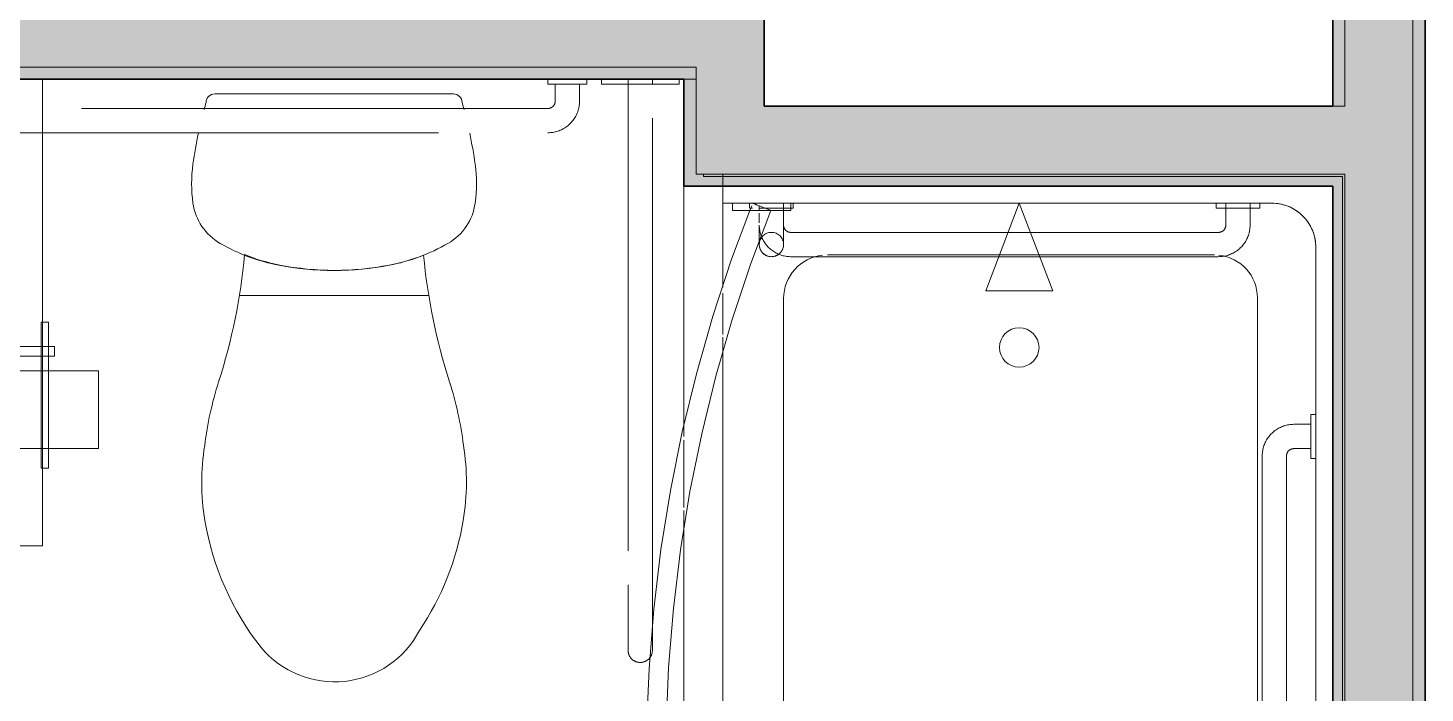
# Model space of a CAD drawing. Header units: inches. Extents: x 6 to 8416, y -388 to 6104.
# Drawn here: x 7465.8 to 7537.7, y 1127.9 to 1162.1 of the extents above; entities that cross this region are included whole.
import ezdxf

# ---------------------------------------------------------------- set-up
doc = ezdxf.new("R2010")
doc.units = ezdxf.units.IN
doc.header["$MEASUREMENT"] = 0
doc.linetypes.add('Dash 1_16_', pattern=[48, 24, -24])
doc.linetypes.add('Hidden 1_16_', pattern=[36, 24, -12])
for name, color, linetype, lineweight in [('A-GENM', 13, 'Continuous', 18), ('A-WALL', 113, 'Continuous', 25), ('A-WALL-PATT', 111, 'Continuous', 35), ('I-WALL', 2, 'Continuous', 25), ('P-SANR-FIXT', 6, 'Continuous', 18), ('Q-SPCQ', 91, 'Continuous', 18)]:
    doc.layers.add(name, color=color, linetype=linetype, lineweight=lineweight)

# ---------------------------------------------------------------- blocks, each defined once
blk = doc.blocks.new('GM BA Shower-Unit-Tub-Prefab-ICC ADA-AM - ICC Type B_ Option A Forward_ 60_W x 32_D-2224280-LEVEL 3 - PLAN Copy 1 Copy 1')
at = {"layer": 'A-GENM'}
blk.add_line((0, -32), (0.625, -32), dxfattribs=at)
blk = doc.blocks.new('PL BA Toilet-Unit-Two Piece-ICC ADA-AM - ICC Type B_ Side Approach_ Swing Up Bar-V922-LEVEL 3 - PLAN Copy 1 Copy 1')
at = {"layer": 'A-GENM', "linetype": 'Hidden 1_16_', "lineweight": 9}
for p, q in [((0, 46.672), (0, 23.078)), ((33, 24), (33, 0)), ((33, 24), (48, 24)), ((0, 23.078), (0, 22.178)), ((0, 22.036), (0, 18.566)), ((0, 18.375), (0, 17.776)), ((0, 17.776), (0, 5.5)), ((0, 5.5), (0, 0)), ((33, 0), (0, 0))]:
    blk.add_line(p, q, dxfattribs=at)
blk = doc.blocks.new('z Nested-Shower Surround-Tub-Prefab - Variable-V989-LEVEL 3 - PLAN Copy 1 Copy 1')
at = {"layer": 'A-GENM'}
for p, q in [((60, 0), (0, 0)), ((0, 0), (0, -32)), ((0, -0.625), (0, 0)), ((0, 0), (60, 0)), ((0, -32), (0, -0.625)), ((56.25, -1.5), (3.75, -1.5)), ((3.75, -1.5), (56.25, -1.5)), ((56.25, -1.5), (3.75, -1.5)), ((1.5, -3.75), (1.5, -5.058)), ((1.5, -29.25), (1.5, -3.75)), ((1.5, -3.75), (1.5, -5.058)), ((53.877, -4.5), (6.371, -4.5)), ((1.5, -5.942), (1.5, -29.058)), ((1.5, -5.942), (1.5, -29.058)), ((4.159, -15.729), (4.159, -6.712)), ((4.159, -17.771), (4.159, -15.729)), ((4.159, -26.623), (4.159, -17.771)), ((1.5, -30.75), (1.5, -29.25)), ((53.839, -28.873), (6.409, -28.873)), ((1.5, -30), (1.5, -30.75)), ((1.5, -30), (1.5, -30.75)), ((1.5, -30.75), (1.5, -32)), ((1.5, -32), (1.5, -30.75)), ((1.5, -30.75), (1.5, -32)), ((0, -32), (1.5, -32)), ((0.625, -32), (0.125, -32)), ((1.5, -32), (0.625, -32)), ((1.5, -32), (5.826, -32)), ((6.125, -32), (8.252, -32)), ((8.398, -32), (9.275, -32)), ((9.275, -32), (27.125, -32))]:
    blk.add_line(p, q, dxfattribs=at)
at = {"layer": 'A-GENM', "lineweight": 9}
for p, q in [((60, 0), (0, 0)), ((0, 0), (0, -33)), ((0, -0.625), (0, 0)), ((0, 0), (60, 0)), ((0, -32), (0, -0.625)), ((0.125, -33), (0.125, -0.125)), ((0.125, -0.125), (59.875, -0.125)), ((0.125, -0.313), (0.125, -0.625)), ((0.125, -0.625), (0.125, -32)), ((59.687, -0.125), (0.313, -0.125)), ((0, -33), (0, -32)), ((0.125, -32), (0.125, -33)), ((0, -33), (0.125, -33)), ((0.125, -33), (0, -33))]:
    blk.add_line(p, q, dxfattribs=at)
at = {"layer": 'A-GENM'}
blk.add_circle((8.92, -16.75), 1.016, dxfattribs=at)
for centre, radius, start, end in [((3.75, -3.75), 2.25, 90, 180), ((3.75, -3.75), 2.25, 114.97132, 155.02868), ((3.75, -3.75), 2.25, 114.97132, 155.02868), ((3.75, -3.75), 2.25, 110.02868, 114.97132), ((3.75, -3.75), 2.25, 110.02868, 114.97132), ((3.75, -3.75), 2.25, 90, 110.02868), ((3.75, -3.75), 2.25, 90, 110.02868), ((3.75, -3.75), 2.25, 155.02868, 159.97132), ((3.75, -3.75), 2.25, 155.02868, 159.97132), ((3.75, -3.75), 2.25, 159.97132, 180), ((3.75, -3.75), 2.25, 159.97132, 180), ((6.371, -6.712), 2.212, 90, 173.90233), ((6.409, -26.623), 2.25, 186.2418, 270)]:
    blk.add_arc(centre, radius, start, end, dxfattribs=at)
blk = doc.blocks.new('z Nested-Shower Grab Bars - Variable-V727-LEVEL 3 - PLAN Copy 1 Copy 1')
at = {"layer": 'A-GENM', "linetype": 'Dash 1_16_', "lineweight": 9}
for p, q in [((10.875, 0), (10.875, -0.25)), ((13.125, 0), (10.875, 0)), ((13.125, 0), (10.875, 0)), ((10.875, 0), (10.875, -0.25)), ((13.125, 0), (10.875, 0)), ((13.125, 0), (10.875, 0)), ((10.875, -0.25), (11.687, -0.25)), ((10.875, -0.25), (11.687, -0.25)), ((10.875, -0.25), (11.687, -0.25)), ((10.875, -0.25), (13.125, -0.25)), ((11.375, -0.25), (11.375, -1.125)), ((11.688, -0.25), (11.375, -0.25)), ((11.688, -0.25), (11.375, -0.25)), ((11.375, -0.25), (11.375, -1.125)), ((12.625, -0.25), (11.375, -0.25)), ((11.688, -0.25), (11.375, -0.25)), ((12.313, -0.25), (11.688, -0.25)), ((11.838, -0.25), (11.688, -0.25)), ((12.313, -0.25), (11.688, -0.25)), ((12, -0.25), (11.838, -0.25)), ((12.162, -0.25), (12, -0.25)), ((12.313, -0.25), (12.162, -0.25)), ((12.313, -0.25), (13.125, -0.25)), ((12.313, -0.25), (13.125, -0.25)), ((12.625, -0.25), (12.313, -0.25)), ((12.625, -0.25), (12.313, -0.25)), ((12.313, -0.25), (13.125, -0.25)), ((12.625, -0.25), (12.313, -0.25)), ((12.625, -1.125), (12.625, -0.25)), ((12.625, -1.125), (12.625, -0.25)), ((13.125, -0.25), (13.125, 0)), ((13.125, -0.25), (13.125, 0)), ((35, -1.5), (13, -1.5)), ((35, -1.5), (13, -1.5)), ((13, -2.75), (35, -2.75)), ((13, -2.75), (35, -2.75)), ((0.25, -2.875), (0, -2.875)), ((0, -2.875), (0, -5.125)), ((0, -2.875), (0, -3.438)), ((1.125, -3.375), (0, -3.375)), ((0, -3.375), (0, -4.625)), ((0, -3.375), (0, -3.558)), ((0, -3.558), (0, -3.688)), ((0.25, -3.438), (0.25, -2.875)), ((0.25, -5.125), (0.25, -2.875)), ((0, -3.688), (0, -3.838)), ((0, -3.838), (0, -4)), ((0, -4), (0, -4.162)), ((0, -4.162), (0, -4.313)), ((0, -4.313), (0, -4.442)), ((0, -4.442), (0, -4.625)), ((0, -4.563), (0, -5.125)), ((0, -4.625), (1.125, -4.625)), ((0.25, -5.125), (0.25, -4.563)), ((1.5, -5), (1.5, -14.674)), ((2.75, -14.194), (2.75, -5)), ((0, -5.125), (0.25, -5.125)), ((2.75, -16.306), (2.75, -14.194)), ((1.5, -14.674), (1.5, -15.826)), ((1.5, -15.826), (1.5, -27)), ((2.75, -27), (2.75, -16.306)), ((0.25, -26.875), (0, -26.875)), ((0, -26.875), (0, -27.709)), ((0, -26.875), (0, -27.438)), ((0.25, -26.875), (0, -26.875)), ((0, -26.875), (0, -27.709)), ((0, -26.875), (0, -27.709)), ((0.25, -27.438), (0.25, -26.875)), ((0.25, -27.687), (0.25, -26.875)), ((0.25, -27.687), (0.25, -26.875)), ((0.25, -27.709), (0.25, -26.875)), ((1.125, -27.375), (0, -27.375)), ((0, -27.375), (0, -27.558)), ((0, -27.375), (0, -27.688)), ((0, -27.558), (0, -27.688)), ((0, -27.688), (0, -27.838)), ((0, -27.688), (0, -27.838)), ((0, -27.749), (0, -28)), ((0, -27.749), (0, -28)), ((0, -27.749), (0, -28)), ((0, -27.838), (0, -28)), ((0, -27.838), (0, -28)), ((0, -28), (0, -28.162)), ((0, -28), (0, -28.162)), ((1.125, -27.375), (0.25, -27.375)), ((0.25, -27.375), (0.25, -27.688)), ((0.25, -27.375), (0.25, -27.688)), ((0.25, -27.688), (0.25, -27.838)), ((0.25, -27.688), (0.25, -27.838)), ((0.25, -27.991), (0.25, -27.749)), ((0.25, -27.838), (0.25, -28)), ((0.25, -27.838), (0.25, -28)), ((0.25, -28), (0.25, -28.313)), ((0.25, -28), (0.25, -28.162)), ((2.071, -27.375), (2.083, -27.375)), ((2.083, -27.375), (2.094, -27.375)), ((2.094, -27.375), (2.103, -27.375)), ((2.103, -27.375), (2.11, -27.375)), ((2.11, -27.375), (2.116, -27.375)), ((2.116, -27.375), (2.121, -27.375)), ((2.121, -27.375), (2.124, -27.375)), ((2.124, -27.375), (2.125, -27.375)), ((2.125, -27.375), (2.15, -27.375)), ((2.15, -27.375), (2.175, -27.377)), ((2.526, -27.823), (2.558, -27.766)), ((2.747, -27.943), (2.749, -27.968)), ((2.749, -27.968), (2.75, -27.993)), ((2.75, -28.018), (2.749, -28.043)), ((2.75, -27.993), (2.75, -28.018)), ((0, -28.113), (0, -28.291)), ((0, -28.113), (0, -28.291)), ((0, -28.113), (0, -28.291)), ((0, -28.162), (0, -28.313)), ((0, -28.162), (0, -28.313)), ((0, -28.291), (0, -28.503)), ((0, -28.291), (0, -28.503)), ((0, -28.291), (0, -28.503)), ((0, -28.313), (0, -28.442)), ((0, -28.313), (0, -28.442)), ((0, -28.442), (0, -28.541)), ((0, -28.442), (0, -28.541)), ((0, -28.541), (0, -28.604)), ((0, -28.541), (0, -28.604)), ((0, -28.563), (0, -28.795)), ((0, -28.563), (0, -28.795)), ((0, -28.563), (0, -28.795)), ((0, -28.563), (0, -28.795)), ((0, -28.604), (0, -28.625)), ((0, -28.604), (0, -28.625)), ((0.154, -28.625), (0.375, -28.625)), ((0.25, -28.291), (0.25, -28.113)), ((0.25, -28.162), (0.25, -28.313)), ((0.25, -28.313), (0.25, -28.442)), ((0.25, -28.313), (0.25, -28.442)), ((0.25, -28.442), (0.25, -28.541)), ((0.25, -28.442), (0.25, -28.541)), ((0.25, -28.541), (0.25, -28.604)), ((0.25, -28.541), (0.25, -28.604)), ((0.25, -28.604), (0.25, -28.625)), ((0.25, -28.604), (0.25, -28.625)), ((0.515, -28.625), (1.004, -28.625)), ((0.515, -28.625), (1.004, -28.625)), ((1.295, -28.625), (1.255, -28.625)), ((1.384, -28.604), (1.448, -28.593)), ((1.448, -28.593), (1.511, -28.578)), ((1.487, -28.625), (1.45, -28.625)), ((1.596, -28.625), (1.561, -28.625)), ((1.631, -28.625), (1.596, -28.625)), ((1.875, -28.441), (1.932, -28.41)), ((1.972, -28.625), (1.95, -28.625)), ((1.993, -28.625), (1.972, -28.625)), ((2.012, -28.625), (1.993, -28.625)), ((2.03, -28.625), (2.012, -28.625)), ((2.046, -28.625), (2.03, -28.625)), ((2.061, -28.625), (2.046, -28.625)), ((2.074, -28.625), (2.061, -28.625)), ((2.086, -28.625), (2.074, -28.625)), ((2.096, -28.625), (2.086, -28.625)), ((2.105, -28.625), (2.096, -28.625)), ((2.112, -28.625), (2.105, -28.625)), ((2.118, -28.625), (2.112, -28.625)), ((2.122, -28.625), (2.118, -28.625)), ((2.124, -28.625), (2.122, -28.625)), ((2.125, -28.625), (2.124, -28.625)), ((2.138, -28.625), (2.125, -28.625)), ((2.163, -28.624), (2.138, -28.625)), ((2.188, -28.622), (2.163, -28.624)), ((0, -28.974), (0, -29.087)), ((0, -28.974), (0, -29.087)), ((0, -28.974), (0, -29.087)), ((0, -28.974), (0, -29.087)), ((0, -29.087), (0, -29.125)), ((0, -29.087), (0, -29.125)), ((0, -29.087), (0, -29.125)), ((0, -29.087), (0, -29.125)), ((0, -29.125), (0.245, -29.125)), ((0, -29.125), (0.245, -29.125)), ((0.25, -29.087), (0.25, -28.974)), ((0.25, -29.087), (0.25, -28.974)), ((0.25, -29.087), (0.25, -28.974)), ((0.25, -29.087), (0.25, -28.974)), ((0.25, -29.125), (0.25, -29.087)), ((0.25, -29.125), (0.25, -29.087)), ((0.25, -29.125), (0.25, -29.087)), ((0.25, -29.125), (0.25, -29.087))]:
    blk.add_line(p, q, dxfattribs=at)
at = {"layer": 'A-GENM', "linetype": 'Dash 1_16_', "lineweight": 9, "flags": 128}
for points in [[(11.375, -1.125), (11.376, -1.19), (11.38, -1.255), (11.387, -1.32), (11.396, -1.384), (11.407, -1.448), (11.422, -1.511), (11.438, -1.574), (11.457, -1.636), (11.479, -1.697), (11.503, -1.758), (11.53, -1.817), (11.559, -1.875), (11.59, -1.932), (11.623, -1.988), (11.659, -2.043), (11.697, -2.095), (11.736, -2.147), (11.778, -2.197), (11.822, -2.244), (11.868, -2.291), (11.915, -2.335), (11.965, -2.377), (12.016, -2.418), (12.068, -2.456), (12.122, -2.492), (12.177, -2.526), (12.234, -2.558), (12.292, -2.588), (12.351, -2.615), (12.411, -2.64), (12.472, -2.662), (12.534, -2.682), (12.597, -2.699), (12.66, -2.714), (12.724, -2.726), (12.788, -2.736), (12.853, -2.743), (12.917, -2.748), (12.982, -2.75), (13, -2.75)], [(11.375, -1.125), (11.376, -1.19), (11.38, -1.255), (11.387, -1.32), (11.396, -1.384), (11.407, -1.448), (11.422, -1.511), (11.438, -1.574), (11.457, -1.636), (11.479, -1.697), (11.503, -1.758), (11.53, -1.817), (11.559, -1.875), (11.59, -1.932), (11.623, -1.988), (11.659, -2.043), (11.697, -2.095), (11.736, -2.147), (11.778, -2.197), (11.822, -2.244), (11.868, -2.291), (11.915, -2.335), (11.965, -2.377), (12.016, -2.418), (12.068, -2.456), (12.122, -2.492), (12.177, -2.526), (12.234, -2.558), (12.292, -2.588), (12.351, -2.615), (12.411, -2.64), (12.472, -2.662), (12.534, -2.682), (12.597, -2.699), (12.66, -2.714), (12.724, -2.726), (12.788, -2.736), (12.853, -2.743), (12.917, -2.748), (12.982, -2.75), (13, -2.75)], [(13, -1.5), (12.985, -1.5), (12.97, -1.499), (12.955, -1.497), (12.94, -1.495), (12.925, -1.493), (12.911, -1.489), (12.896, -1.485), (12.882, -1.481), (12.868, -1.476), (12.854, -1.47), (12.84, -1.464), (12.827, -1.458), (12.814, -1.45), (12.801, -1.443), (12.788, -1.435), (12.776, -1.426), (12.764, -1.417), (12.753, -1.407), (12.742, -1.397), (12.731, -1.386), (12.721, -1.375), (12.711, -1.364), (12.702, -1.352), (12.693, -1.34), (12.684, -1.328), (12.677, -1.315), (12.669, -1.302), (12.662, -1.288), (12.656, -1.275), (12.65, -1.261), (12.645, -1.247), (12.641, -1.233), (12.637, -1.218), (12.633, -1.203), (12.63, -1.189), (12.628, -1.174), (12.627, -1.159), (12.625, -1.144), (12.625, -1.129), (12.625, -1.125)], [(13, -1.5), (12.985, -1.5), (12.97, -1.499), (12.955, -1.497), (12.94, -1.495), (12.925, -1.493), (12.911, -1.489), (12.896, -1.485), (12.882, -1.481), (12.868, -1.476), (12.854, -1.47), (12.84, -1.464), (12.827, -1.458), (12.814, -1.45), (12.801, -1.443), (12.788, -1.435), (12.776, -1.426), (12.764, -1.417), (12.753, -1.407), (12.742, -1.397), (12.731, -1.386), (12.721, -1.375), (12.711, -1.364), (12.702, -1.352), (12.693, -1.34), (12.684, -1.328), (12.677, -1.315), (12.669, -1.302), (12.662, -1.288), (12.656, -1.275), (12.65, -1.261), (12.645, -1.247), (12.641, -1.233), (12.637, -1.218), (12.633, -1.203), (12.63, -1.189), (12.628, -1.174), (12.627, -1.159), (12.625, -1.144), (12.625, -1.129), (12.625, -1.125)], [(2.75, -5), (2.749, -4.935), (2.745, -4.87), (2.738, -4.805), (2.729, -4.741), (2.718, -4.677), (2.703, -4.614), (2.687, -4.551), (2.668, -4.489), (2.646, -4.428), (2.622, -4.367), (2.595, -4.308), (2.566, -4.25), (2.535, -4.193), (2.502, -4.137), (2.466, -4.082), (2.428, -4.03), (2.389, -3.978), (2.347, -3.928), (2.303, -3.881), (2.257, -3.834), (2.21, -3.79), (2.16, -3.748), (2.109, -3.707), (2.057, -3.669), (2.003, -3.633), (1.948, -3.599), (1.891, -3.567), (1.833, -3.537), (1.774, -3.51), (1.714, -3.485), (1.653, -3.463), (1.591, -3.443), (1.528, -3.426), (1.465, -3.411), (1.401, -3.399), (1.337, -3.389), (1.272, -3.382), (1.208, -3.377), (1.143, -3.375), (1.125, -3.375)], [(1.125, -4.625), (1.14, -4.625), (1.155, -4.626), (1.17, -4.628), (1.185, -4.63), (1.2, -4.632), (1.214, -4.636), (1.229, -4.64), (1.243, -4.644), (1.257, -4.649), (1.271, -4.655), (1.285, -4.661), (1.298, -4.667), (1.311, -4.675), (1.324, -4.682), (1.337, -4.69), (1.349, -4.699), (1.361, -4.708), (1.372, -4.718), (1.383, -4.728), (1.394, -4.739), (1.404, -4.75), (1.414, -4.761), (1.423, -4.773), (1.432, -4.785), (1.441, -4.797), (1.448, -4.81), (1.456, -4.823), (1.463, -4.837), (1.469, -4.85), (1.475, -4.864), (1.48, -4.878), (1.484, -4.892), (1.488, -4.907), (1.492, -4.922), (1.495, -4.936), (1.497, -4.951), (1.498, -4.966), (1.5, -4.981), (1.5, -4.996), (1.5, -5)], [(1.5, -27), (1.5, -27.015), (1.499, -27.03), (1.497, -27.045), (1.495, -27.06), (1.493, -27.075), (1.489, -27.089), (1.485, -27.104), (1.481, -27.118), (1.476, -27.132), (1.47, -27.146), (1.464, -27.16), (1.458, -27.173), (1.45, -27.186), (1.443, -27.199), (1.435, -27.212), (1.426, -27.224), (1.417, -27.236), (1.407, -27.247), (1.397, -27.258), (1.386, -27.269), (1.375, -27.279), (1.364, -27.289), (1.352, -27.298), (1.34, -27.307), (1.328, -27.316), (1.315, -27.323), (1.302, -27.331), (1.288, -27.338), (1.275, -27.344), (1.261, -27.35), (1.247, -27.355), (1.233, -27.359), (1.218, -27.363), (1.203, -27.367), (1.189, -27.37), (1.174, -27.372), (1.159, -27.373), (1.144, -27.375), (1.129, -27.375), (1.125, -27.375)], [(2.64, -27.589), (2.662, -27.528), (2.682, -27.466), (2.699, -27.403), (2.714, -27.34), (2.726, -27.276), (2.736, -27.212), (2.743, -27.147), (2.748, -27.083), (2.75, -27.018), (2.75, -27)], [(1.125, -27.375), (1.165, -27.375), (1.205, -27.375), (1.245, -27.375), (1.284, -27.375), (1.324, -27.375), (1.363, -27.375), (1.401, -27.375), (1.44, -27.375), (1.477, -27.375), (1.514, -27.375), (1.551, -27.375), (1.587, -27.375), (1.622, -27.375), (1.656, -27.375), (1.69, -27.375), (1.722, -27.375), (1.754, -27.375), (1.784, -27.375), (1.814, -27.375), (1.842, -27.375), (1.87, -27.375), (1.896, -27.375), (1.921, -27.375), (1.944, -27.375), (1.966, -27.375)], [(1.932, -28.41), (1.988, -28.377), (2.043, -28.341), (2.095, -28.303), (2.147, -28.264), (2.197, -28.222), (2.244, -28.178), (2.291, -28.132), (2.335, -28.085), (2.377, -28.035), (2.418, -27.984), (2.456, -27.932), (2.492, -27.878), (2.526, -27.823)], [(1.966, -27.375), (1.987, -27.375), (2.007, -27.375), (2.025, -27.375), (2.042, -27.375), (2.057, -27.375), (2.071, -27.375)], [(2.175, -27.377), (2.2, -27.379), (2.225, -27.383), (2.249, -27.387), (2.274, -27.393), (2.298, -27.399), (2.322, -27.407), (2.345, -27.415), (2.368, -27.424), (2.391, -27.435), (2.414, -27.446), (2.436, -27.458), (2.457, -27.47), (2.478, -27.484), (2.498, -27.499), (2.518, -27.514), (2.537, -27.53), (2.556, -27.547), (2.573, -27.565), (2.59, -27.583), (2.607, -27.602), (2.622, -27.621), (2.637, -27.642), (2.651, -27.662), (2.664, -27.684), (2.676, -27.705), (2.688, -27.728), (2.698, -27.75), (2.708, -27.774), (2.716, -27.797), (2.724, -27.821), (2.73, -27.845), (2.736, -27.869), (2.741, -27.894), (2.745, -27.918), (2.747, -27.943)], [(2.558, -27.766), (2.588, -27.708), (2.615, -27.649), (2.64, -27.589)], [(1.125, -28.625), (1.19, -28.624), (1.255, -28.62), (1.32, -28.613), (1.384, -28.604)], [(1.255, -28.625), (1.216, -28.625), (1.176, -28.625), (1.136, -28.625), (1.125, -28.625)], [(1.45, -28.625), (1.412, -28.625), (1.373, -28.625), (1.334, -28.625), (1.295, -28.625)], [(1.561, -28.625), (1.524, -28.625), (1.487, -28.625)], [(1.511, -28.578), (1.574, -28.562), (1.636, -28.543), (1.697, -28.521), (1.758, -28.497), (1.817, -28.47), (1.875, -28.441)], [(1.95, -28.625), (1.927, -28.625), (1.903, -28.625), (1.877, -28.625), (1.85, -28.625), (1.822, -28.625), (1.792, -28.625), (1.762, -28.625), (1.731, -28.625), (1.699, -28.625), (1.665, -28.625), (1.631, -28.625)], [(2.749, -28.043), (2.746, -28.068), (2.743, -28.093), (2.739, -28.118), (2.734, -28.142), (2.727, -28.166), (2.72, -28.19), (2.712, -28.214), (2.703, -28.237), (2.693, -28.26), (2.682, -28.283), (2.671, -28.305), (2.658, -28.326), (2.645, -28.347), (2.63, -28.368), (2.615, -28.388), (2.599, -28.407), (2.583, -28.426), (2.565, -28.444), (2.547, -28.461), (2.528, -28.477), (2.509, -28.493), (2.489, -28.508), (2.468, -28.522), (2.447, -28.536), (2.426, -28.548), (2.403, -28.56), (2.381, -28.57), (2.358, -28.58), (2.334, -28.589), (2.311, -28.597), (2.287, -28.604), (2.262, -28.61), (2.238, -28.615), (2.213, -28.619), (2.188, -28.622)]]:
    blk.add_lwpolyline(points, dxfattribs=at)
at = {"layer": 'A-GENM', "linetype": 'Dash 1_16_', "lineweight": 9}
for start, end in [(90, 270), (270, 90)]:
    blk.add_arc((2.125, -28), 0.625, start, end, dxfattribs=at)
blk = doc.blocks.new('z Nested-Shower Fixtures - Variable-2223649-LEVEL 3 - PLAN Copy 1 Copy 1')
at = {"layer": 'P-SANR-FIXT'}
for p, q in [((4.5, 1.727), (0, 0)), ((4.5, -1.727), (4.5, 1.727)), ((0, 0), (4.5, -1.727))]:
    blk.add_line(p, q, dxfattribs=at)
blk = doc.blocks.new('SE BA Shower Curtain Rod-AM - 1_ Dia__ 76_ AFF-V695-LEVEL 3 - PLAN Copy 1 Copy 1')
at = {"layer": 'Q-SPCQ'}
for p, q in [((0.375, 1.5), (0, 1.5)), ((0, 1.5), (0, -1.5)), ((0, 1.5), (0, 0.75)), ((0.375, 0.75), (0.375, 1.5)), ((0.375, -1.5), (0.375, 1.5)), ((0, 0.75), (0, -0.75)), ((0.375, 0.391), (0.375, 0.75)), ((0.235, 0.12), (0.14, -0.12)), ((0.235, 0.12), (0.187, 0)), ((0.28, 0.232), (0.235, 0.12)), ((0.28, 0.232), (0.235, 0.12)), ((0.348, 0.402), (0.28, 0.232)), ((0.318, 0.328), (0.28, 0.232)), ((0.348, 0.402), (0.318, 0.328)), ((0.366, 0.449), (0.348, 0.402)), ((0.366, 0.449), (0.348, 0.402)), ((0.373, 0.464), (0.366, 0.449)), ((0.373, 0.464), (0.366, 0.449)), ((0.009, -0.449), (0.002, -0.464)), ((0.009, -0.449), (0.002, -0.464)), ((0.027, -0.402), (0.009, -0.449)), ((0.027, -0.402), (0.009, -0.449)), ((0.095, -0.232), (0.027, -0.402)), ((0.057, -0.328), (0.027, -0.402)), ((0.095, -0.232), (0.057, -0.328)), ((0.14, -0.12), (0.095, -0.232)), ((0.14, -0.12), (0.095, -0.232)), ((0.128, -0.512), (0.375, -0.604)), ((0.187, 0), (0.14, -0.12)), ((0.375, -0.75), (0.375, -0.521)), ((0, -0.75), (0, -1.5)), ((0.375, -1.5), (0.375, -0.75)), ((0, -1.5), (0.375, -1.5))]:
    blk.add_line(p, q, dxfattribs=at)
at = {"layer": 'Q-SPCQ', "flags": 128}
for points in [[(56.625, 0.464), (53.782, -0.604), (50.896, -1.558), (47.974, -2.395), (45.022, -3.115), (42.042, -3.716), (39.041, -4.198), (36.024, -4.56), (32.994, -4.8), (29.957, -4.919), (26.917, -4.916), (23.881, -4.792), (20.851, -4.547), (17.834, -4.181), (14.834, -3.694), (11.856, -3.088), (8.904, -2.363), (5.984, -1.52), (3.099, -0.562), (0.375, 0.464)], [(0.375, -0.604), (2.885, -1.547), (5.809, -2.513), (8.769, -3.362), (11.761, -4.091), (14.779, -4.7), (17.82, -5.189), (20.877, -5.555), (23.947, -5.798), (27.024, -5.919), (30.103, -5.916), (33.18, -5.791), (36.25, -5.542), (39.306, -5.171), (42.346, -4.678), (45.364, -4.063), (48.354, -3.329), (51.313, -2.475), (54.235, -1.504), (56.625, -0.605)]]:
    blk.add_lwpolyline(points, dxfattribs=at)
blk = doc.blocks.new('z Nested-Toilet-2 Piece - z Nested-Toilet-2 Piece-2223281-LEVEL 3 - PLAN Copy 1 Copy 1')
at = {"layer": 'P-SANR-FIXT'}
for p, q in [((6.142, -0.75), (-6.142, -0.75)), ((-4.871, -11.127), (4.871, -11.127))]:
    blk.add_line(p, q, dxfattribs=at)
for centre, radius, start, end in [((15.604, -7.568), 23.085, 163.96347, 164.9127), ((-6.142, -1.191), 0.441, 90, 180), ((6.142, -1.191), 0.441, 360, 90), ((-15.604, -7.568), 23.085, 15.0873, 16.03653), ((15.604, -7.568), 23.085, 168, 172.03653), ((-15.604, -7.568), 23.085, 7.96347, 12), ((-0.11, -5.37), 7.218, 172.03653, 187.96347), ((0.11, -5.37), 7.218, 352.03653, 7.96347), ((-4.438, -5.975), 2.848, 187.96347, 240.03653), ((4.438, -5.975), 2.848, 299.96347, 352.03653), ((-1.009, -0.027), 9.713, 240.03653, 259.16223), ((1.009, -0.027), 9.713, 280.83777, 299.96347), ((-35.243, -6.16), 30.776, 342.20163, 354.66929), ((-0.935, -0.044), 9.694, 247.78695, 259.00274), ((1.014, -0.023), 9.709, 280.88948, 291.6938), ((35.243, -6.16), 30.776, 185.37772, 197.79837), ((0, 4.969), 14.81, 258.96223, 281.03777), ((0.023, 4.972), 14.801, 259.06665, 281.00376), ((10.95, -20.977), 17.735, 162.23796, 173.05026), ((-10.95, -20.977), 17.735, 6.94974, 17.76204), ((5.191, -20.738), 11.999, 170.85857, 189.41128), ((-5.191, -20.738), 11.999, 350.58872, 9.14143), ((7.716, -20.256), 14.569, 189.65703, 218.04413), ((-7.716, -20.256), 14.569, 326.24483, 350.34297), ((0.025, -26.068), 4.932, 219.93666, 332.42756)]:
    blk.add_arc(centre, radius, start, end, dxfattribs=at)
blk = doc.blocks.new('z Nested-Toilet Grab Bars - z Nested-Toilet Grab Bars-V990-LEVEL 3 - PLAN Copy 1 Copy 1')
at = {"layer": 'A-GENM', "linetype": 'Dash 1_16_', "lineweight": 9}
for p, q in [((-43, 0), (-43, -0.25)), ((-42.901, 0), (-43, 0)), ((-41.377, 0), (-43, 0)), ((-42.623, 0), (-42.901, 0)), ((-42.223, 0), (-42.623, 0)), ((-41.777, 0), (-42.223, 0)), ((-41.377, 0), (-41.777, 0)), ((-41.099, 0), (-41.377, 0)), ((-41, 0), (-41.377, 0)), ((-41, 0), (-41.099, 0)), ((-41, -0.25), (-41, 0)), ((-7, 0), (-7, -0.25)), ((-5, 0), (-7, 0)), ((-5, 0), (-7, 0)), ((-5, -0.25), (-5, 0)), ((-2.854, 0), (-4.25, 0)), ((-4.25, 0), (-0.25, 0)), ((-4.25, 0), (-4.25, -0.25)), ((-4.25, 0), (-4.25, -0.25)), ((-2.875, 0), (-2.875, -0.25)), ((-2.875, 0), (-2.875, -0.25)), ((-2.791, 0), (-2.875, 0)), ((-2.854, 0), (-2.875, 0)), ((-2.854, 0), (-2.875, 0)), ((-2.854, 0), (-2.875, 0)), ((-2.791, 0), (-2.854, 0)), ((-2.791, 0), (-2.854, 0)), ((-2.791, 0), (-2.854, 0)), ((-2.692, 0), (-2.791, 0)), ((-2.692, 0), (-2.791, 0)), ((-2.692, 0), (-2.791, 0)), ((-2.692, 0), (-2.791, 0)), ((-2.412, 0), (-2.692, 0)), ((-2.562, 0), (-2.692, 0)), ((-2.562, 0), (-2.692, 0)), ((-2.562, 0), (-2.692, 0)), ((-2.412, 0), (-2.562, 0)), ((-2.412, 0), (-2.562, 0)), ((-2.412, 0), (-2.562, 0)), ((-2.25, 0), (-2.412, 0)), ((-2.25, 0), (-2.412, 0)), ((-2.25, 0), (-2.412, 0)), ((-2.25, 0), (-2.412, 0)), ((-1.709, 0), (-2.25, 0)), ((-2.088, 0), (-2.25, 0)), ((-2.088, 0), (-2.25, 0)), ((-2.088, 0), (-2.25, 0)), ((-1.937, 0), (-2.088, 0)), ((-1.937, 0), (-2.088, 0)), ((-1.937, 0), (-2.088, 0)), ((-1.808, 0), (-1.937, 0)), ((-1.808, 0), (-1.937, 0)), ((-1.808, 0), (-1.937, 0)), ((-1.709, 0), (-1.808, 0)), ((-1.709, 0), (-1.808, 0)), ((-1.709, 0), (-1.808, 0)), ((-1.646, 0), (-1.709, 0)), ((-1.646, 0), (-1.709, 0)), ((-1.646, 0), (-1.709, 0)), ((-1.646, 0), (-1.709, 0)), ((-0.25, 0), (-1.646, 0)), ((-1.625, 0), (-1.646, 0)), ((-1.625, 0), (-1.646, 0)), ((-1.625, 0), (-1.646, 0)), ((-1.625, 0), (-1.646, 0)), ((-1.625, -0.25), (-1.625, 0)), ((-1.625, -0.25), (-1.625, 0)), ((-0.25, 0), (-0.25, -0.25)), ((-0.25, -0.25), (-0.25, 0)), ((-43, -0.25), (-42.901, -0.25)), ((-43, -0.25), (-42.901, -0.25)), ((-42.901, -0.25), (-42.623, -0.25)), ((-42.901, -0.25), (-42.623, -0.25)), ((-42.625, -0.25), (-42.625, -0.75)), ((-42.563, -0.25), (-42.625, -0.25)), ((-42.563, -0.25), (-42.625, -0.25)), ((-42.623, -0.25), (-42.223, -0.25)), ((-42.623, -0.25), (-42.223, -0.25)), ((-42.39, -0.25), (-42.563, -0.25)), ((-42.39, -0.25), (-42.563, -0.25)), ((-42.139, -0.25), (-42.39, -0.25)), ((-42.139, -0.25), (-42.39, -0.25)), ((-42.223, -0.25), (-41.777, -0.25)), ((-42.223, -0.25), (-41.777, -0.25)), ((-41.861, -0.25), (-42.139, -0.25)), ((-41.861, -0.25), (-42.139, -0.25)), ((-41.61, -0.25), (-41.861, -0.25)), ((-41.61, -0.25), (-41.861, -0.25)), ((-41.777, -0.25), (-41.377, -0.25)), ((-41.777, -0.25), (-41.377, -0.25)), ((-41.437, -0.25), (-41.61, -0.25)), ((-41.437, -0.25), (-41.61, -0.25)), ((-41.375, -0.25), (-41.437, -0.25)), ((-41.375, -0.25), (-41.437, -0.25)), ((-41.377, -0.25), (-41.099, -0.25)), ((-41.377, -0.25), (-41.099, -0.25)), ((-41.375, -0.75), (-41.375, -0.25)), ((-41.099, -0.25), (-41, -0.25)), ((-41.099, -0.25), (-41, -0.25)), ((-7, -0.25), (-5, -0.25)), ((-7, -0.25), (-5, -0.25)), ((-6.625, -0.25), (-6.625, -1.125)), ((-5.375, -0.25), (-6.625, -0.25)), ((-5.375, -0.25), (-6.625, -0.25)), ((-5.375, -1.125), (-5.375, -0.25)), ((-0.25, -0.25), (-4.25, -0.25)), ((-4.25, -0.25), (-2.854, -0.25)), ((-2.875, -0.25), (-2.875, -26)), ((-2.875, -0.25), (-2.875, -26)), ((-1.647, -0.25), (-0.25, -0.25)), ((-1.625, -26), (-1.625, -0.25)), ((-1.625, -26), (-1.625, -0.25)), ((-42.625, -0.75), (-42.625, -1.125)), ((-41.375, -1.125), (-41.375, -0.75)), ((-36.625, -1.5), (-41, -1.5)), ((-7, -1.5), (-36.625, -1.5)), ((-41, -2.75), (-36.625, -2.75)), ((-36.625, -2.75), (-7, -2.75)), ((-1.625, -28.513), (-1.625, -28.601)), ((-1.625, -28.624), (-1.625, -28.537)), ((-1.625, -28.601), (-1.625, -28.685)), ((-1.625, -28.707), (-1.625, -28.624)), ((-1.696, -29.664), (-1.708, -29.686)), ((-1.685, -29.641), (-1.696, -29.664))]:
    blk.add_line(p, q, dxfattribs=at)
at = {"layer": 'A-GENM', "linetype": 'Dash 1_16_', "lineweight": 9, "flags": 128}
for points in [[(-42.625, -1.125), (-42.624, -1.19), (-42.62, -1.255), (-42.613, -1.32), (-42.604, -1.384), (-42.593, -1.448), (-42.578, -1.511), (-42.562, -1.574), (-42.543, -1.636), (-42.521, -1.697), (-42.497, -1.758), (-42.47, -1.817), (-42.441, -1.875), (-42.41, -1.932), (-42.377, -1.988), (-42.341, -2.043), (-42.303, -2.095), (-42.264, -2.147), (-42.222, -2.197), (-42.178, -2.244), (-42.132, -2.291), (-42.085, -2.335), (-42.035, -2.377), (-41.984, -2.418), (-41.932, -2.456), (-41.878, -2.492), (-41.823, -2.526), (-41.766, -2.558), (-41.708, -2.588), (-41.649, -2.615), (-41.589, -2.64), (-41.528, -2.662), (-41.466, -2.682), (-41.403, -2.699), (-41.34, -2.714), (-41.276, -2.726), (-41.212, -2.736), (-41.147, -2.743), (-41.083, -2.748), (-41.018, -2.75), (-41, -2.75)], [(-41, -1.5), (-41.015, -1.5), (-41.03, -1.499), (-41.045, -1.497), (-41.06, -1.495), (-41.075, -1.493), (-41.089, -1.489), (-41.104, -1.485), (-41.118, -1.481), (-41.132, -1.476), (-41.146, -1.47), (-41.16, -1.464), (-41.173, -1.458), (-41.186, -1.45), (-41.199, -1.443), (-41.212, -1.435), (-41.224, -1.426), (-41.236, -1.417), (-41.247, -1.407), (-41.258, -1.397), (-41.269, -1.386), (-41.279, -1.375), (-41.289, -1.364), (-41.298, -1.352), (-41.307, -1.34), (-41.316, -1.328), (-41.323, -1.315), (-41.331, -1.302), (-41.338, -1.288), (-41.344, -1.275), (-41.35, -1.261), (-41.355, -1.247), (-41.359, -1.233), (-41.363, -1.218), (-41.367, -1.203), (-41.37, -1.189), (-41.372, -1.174), (-41.373, -1.159), (-41.375, -1.144), (-41.375, -1.129), (-41.375, -1.125)], [(-6.625, -1.125), (-6.625, -1.14), (-6.626, -1.155), (-6.628, -1.17), (-6.63, -1.185), (-6.632, -1.2), (-6.636, -1.214), (-6.64, -1.229), (-6.644, -1.243), (-6.649, -1.257), (-6.655, -1.271), (-6.661, -1.285), (-6.667, -1.298), (-6.675, -1.311), (-6.682, -1.324), (-6.69, -1.337), (-6.699, -1.349), (-6.708, -1.361), (-6.718, -1.372), (-6.728, -1.383), (-6.739, -1.394), (-6.75, -1.404), (-6.761, -1.414), (-6.773, -1.423), (-6.785, -1.432), (-6.797, -1.441), (-6.81, -1.448), (-6.823, -1.456), (-6.837, -1.463), (-6.85, -1.469), (-6.864, -1.475), (-6.878, -1.48), (-6.892, -1.484), (-6.907, -1.488), (-6.922, -1.492), (-6.936, -1.495), (-6.951, -1.497), (-6.966, -1.498), (-6.981, -1.5), (-6.996, -1.5), (-7, -1.5)], [(-7, -2.75), (-6.935, -2.749), (-6.87, -2.745), (-6.805, -2.738), (-6.741, -2.729), (-6.677, -2.718), (-6.614, -2.703), (-6.551, -2.687), (-6.489, -2.668), (-6.428, -2.646), (-6.367, -2.622), (-6.308, -2.595), (-6.25, -2.566), (-6.193, -2.535), (-6.137, -2.502), (-6.082, -2.466), (-6.03, -2.428), (-5.978, -2.389), (-5.928, -2.347), (-5.881, -2.303), (-5.834, -2.257), (-5.79, -2.21), (-5.748, -2.16), (-5.707, -2.109), (-5.669, -2.057), (-5.633, -2.003), (-5.599, -1.948), (-5.567, -1.891), (-5.537, -1.833), (-5.51, -1.774), (-5.485, -1.714), (-5.463, -1.653), (-5.443, -1.591), (-5.426, -1.528), (-5.411, -1.465), (-5.399, -1.401), (-5.389, -1.337), (-5.382, -1.272), (-5.377, -1.208), (-5.375, -1.143), (-5.375, -1.125)], [(-2.875, -29.375), (-2.875, -29.372), (-2.875, -29.364), (-2.875, -29.351), (-2.875, -29.332), (-2.875, -29.308), (-2.875, -29.278), (-2.875, -29.244), (-2.875, -29.204), (-2.875, -29.159), (-2.875, -29.109), (-2.875, -29.054), (-2.875, -28.994), (-2.875, -28.929), (-2.875, -28.859), (-2.875, -28.786), (-2.875, -28.707), (-2.875, -28.624), (-2.875, -28.537), (-2.875, -28.446), (-2.875, -28.351), (-2.875, -28.253), (-2.875, -28.15), (-2.875, -28.045), (-2.875, -27.936), (-2.875, -27.824), (-2.875, -27.708), (-2.875, -27.591), (-2.875, -27.47), (-2.875, -27.348), (-2.875, -27.223), (-2.875, -27.096), (-2.875, -26.968), (-2.875, -26.838), (-2.875, -26.706), (-2.875, -26.574), (-2.875, -26.44), (-2.875, -26.306), (-2.875, -26.171), (-2.875, -26.036), (-2.875, -26)], [(-2.875, -26), (-2.875, -26.135), (-2.875, -26.27), (-2.875, -26.404), (-2.875, -26.538), (-2.875, -26.671), (-2.875, -26.802), (-2.875, -26.933), (-2.875, -27.062), (-2.875, -27.189), (-2.875, -27.314), (-2.875, -27.438), (-2.875, -27.559), (-2.875, -27.677), (-2.875, -27.793), (-2.875, -27.906), (-2.875, -28.016), (-2.875, -28.122), (-2.875, -28.225), (-2.875, -28.325), (-2.875, -28.421), (-2.875, -28.513), (-2.875, -28.601), (-2.875, -28.685), (-2.875, -28.765), (-2.875, -28.84), (-2.875, -28.911), (-2.875, -28.977), (-2.875, -29.038), (-2.875, -29.094), (-2.875, -29.146), (-2.875, -29.192), (-2.875, -29.233), (-2.875, -29.269), (-2.875, -29.3), (-2.875, -29.326), (-2.875, -29.346), (-2.875, -29.361), (-2.875, -29.371), (-2.875, -29.375)], [(-1.625, -28.15), (-1.625, -28.045), (-1.625, -27.936), (-1.625, -27.824), (-1.625, -27.708), (-1.625, -27.591), (-1.625, -27.47), (-1.625, -27.348), (-1.625, -27.223), (-1.625, -27.096), (-1.625, -26.968), (-1.625, -26.838), (-1.625, -26.706), (-1.625, -26.574), (-1.625, -26.44), (-1.625, -26.306), (-1.625, -26.171), (-1.625, -26.036), (-1.625, -26)], [(-1.625, -26), (-1.625, -26.135), (-1.625, -26.27), (-1.625, -26.404), (-1.625, -26.538), (-1.625, -26.671), (-1.625, -26.802), (-1.625, -26.933), (-1.625, -27.062), (-1.625, -27.189), (-1.625, -27.314), (-1.625, -27.438), (-1.625, -27.559), (-1.625, -27.677), (-1.625, -27.793), (-1.625, -27.906), (-1.625, -28.016), (-1.625, -28.122), (-1.625, -28.225)], [(-1.625, -28.537), (-1.625, -28.446), (-1.625, -28.351), (-1.625, -28.253), (-1.625, -28.15)], [(-1.625, -28.225), (-1.625, -28.325), (-1.625, -28.421), (-1.625, -28.513)], [(-1.625, -28.685), (-1.625, -28.765), (-1.625, -28.84), (-1.625, -28.911), (-1.625, -28.977), (-1.625, -29.038), (-1.625, -29.094), (-1.625, -29.146), (-1.625, -29.192), (-1.625, -29.233), (-1.625, -29.269), (-1.625, -29.3), (-1.625, -29.326), (-1.625, -29.346), (-1.625, -29.361), (-1.625, -29.371), (-1.625, -29.375)], [(-1.625, -29.375), (-1.625, -29.372), (-1.625, -29.364), (-1.625, -29.351), (-1.625, -29.332), (-1.625, -29.308), (-1.625, -29.278), (-1.625, -29.244), (-1.625, -29.204), (-1.625, -29.159), (-1.625, -29.109), (-1.625, -29.054), (-1.625, -28.994), (-1.625, -28.929), (-1.625, -28.859), (-1.625, -28.786), (-1.625, -28.707)], [(-2.25, -30), (-2.275, -30), (-2.3, -29.998), (-2.325, -29.996), (-2.35, -29.992), (-2.374, -29.988), (-2.399, -29.982), (-2.423, -29.976), (-2.447, -29.968), (-2.47, -29.96), (-2.493, -29.951), (-2.516, -29.94), (-2.539, -29.929), (-2.561, -29.917), (-2.582, -29.905), (-2.603, -29.891), (-2.623, -29.876), (-2.643, -29.861), (-2.662, -29.845), (-2.681, -29.828), (-2.698, -29.81), (-2.715, -29.792), (-2.732, -29.773), (-2.747, -29.754), (-2.762, -29.733), (-2.776, -29.713), (-2.789, -29.691), (-2.801, -29.67), (-2.813, -29.647), (-2.823, -29.625), (-2.833, -29.601), (-2.841, -29.578), (-2.849, -29.554), (-2.855, -29.53), (-2.861, -29.506), (-2.866, -29.481), (-2.87, -29.457), (-2.872, -29.432), (-2.874, -29.407), (-2.875, -29.382), (-2.875, -29.375)], [(-1.625, -29.375), (-1.625, -29.4), (-1.627, -29.425), (-1.629, -29.45), (-1.633, -29.475), (-1.637, -29.499), (-1.643, -29.524), (-1.649, -29.548), (-1.657, -29.572), (-1.665, -29.595), (-1.674, -29.618), (-1.685, -29.641)], [(-1.749, -29.748), (-1.764, -29.768), (-1.78, -29.787), (-1.797, -29.806), (-1.815, -29.823), (-1.833, -29.84), (-1.852, -29.857), (-1.871, -29.872), (-1.892, -29.887), (-1.912, -29.901), (-1.934, -29.914), (-1.955, -29.926), (-1.978, -29.938), (-2, -29.948), (-2.024, -29.958), (-2.047, -29.966), (-2.071, -29.974), (-2.095, -29.98), (-2.119, -29.986), (-2.144, -29.991), (-2.168, -29.995), (-2.193, -29.997), (-2.218, -29.999), (-2.243, -30), (-2.25, -30)], [(-1.708, -29.686), (-1.72, -29.707), (-1.734, -29.728), (-1.749, -29.748)]]:
    blk.add_lwpolyline(points, dxfattribs=at)
blk = doc.blocks.new('SE BA Toilet Paper Holder-AM - 6_ W x 4 1_2_ D_ 19_ AFF-V1279-LEVEL 3 - PLAN Copy 1 Copy 1')
at = {"layer": 'Q-SPCQ'}
for p, q in [((-0.75, 0), (-0.75, -0.25)), ((-0.75, 0), (-0.53, 0)), ((-0.75, 0), (-0.53, 0)), ((-0.53, 0), (0, 0)), ((-0.53, 0), (0, 0)), ((0, 0), (0.53, 0)), ((0, 0), (0.53, 0)), ((0.53, 0), (0.75, 0)), ((0.53, 0), (0.75, 0)), ((0.75, -0.25), (0.75, 0)), ((-0.75, -0.25), (-0.75, -0.5)), ((-0.75, -0.5), (0, -0.5)), ((-0.25, -0.5), (-0.25, -4.5)), ((-0.25, -0.5), (0, -0.5)), ((-0.236, -0.5), (0, -0.5)), ((-0.217, -0.5), (0, -0.5)), ((0, -0.5), (0.217, -0.5)), ((0, -0.5), (0.25, -0.5)), ((0, -0.5), (0.236, -0.5)), ((0, -0.5), (0.75, -0.5)), ((0.25, -4.5), (0.25, -0.5)), ((0.75, -0.5), (0.75, -0.25)), ((-1, -1.25), (-5, -1.25)), ((-5, -1.25), (-5, -3.288)), ((-5, -1.25), (-5, -6.75)), ((-1, -6.75), (-1, -1.25)), ((-1, -3.288), (-1, -1.25)), ((-5, -4.594), (-5, -3.406)), ((-5, -3.846), (-5, -3.406)), ((-1, -3.406), (-1, -3.846)), ((-1, -3.406), (-1, -4.594)), ((-5, -3.812), (-6, -3.812)), ((-6, -3.812), (-6, -4)), ((-6, -3.838), (-6, -4)), ((-6, -4), (-6, -4.162)), ((-6, -4), (-6, -4.187)), ((-6, -4.187), (-5, -4.187)), ((-1, -3.812), (-5, -3.812)), ((-5, -4), (-5, -3.846)), ((-5, -4.154), (-5, -4)), ((-5, -4.594), (-5, -4.154)), ((-5, -4.187), (-1, -4.187)), ((0.25, -3.812), (-1, -3.812)), ((-1, -3.846), (-1, -4)), ((-1, -4), (-1, -4.154)), ((-1, -4.154), (-1, -4.594)), ((-1, -4.187), (0.25, -4.187)), ((1.5, -3.812), (0.25, -3.812)), ((0.25, -4.187), (1.5, -4.187)), ((1.5, -4), (1.5, -3.812)), ((1.5, -4.187), (1.5, -4)), ((-5, -4.712), (-5, -6.75)), ((-1, -6.75), (-1, -4.712)), ((0, -4.5), (-0.25, -4.5)), ((0, -4.5), (-0.217, -4.5)), ((0.217, -4.5), (0, -4.5)), ((0.25, -4.5), (0, -4.5)), ((-5, -6.75), (-1, -6.75))]:
    blk.add_line(p, q, dxfattribs=at)

msp = doc.modelspace()

# ---------------------------------------------------------------- hatches: boundary and pattern name
at = {"layer": 'A-WALL-PATT', "transparency": 33554560}
msp.add_hatch(color=10, dxfattribs=at).paths.add_polyline_path([(7537.04033733, 1090.43577679), (7537.66533733, 1090.43577679), (7537.66533733, 1235.18577679), (7537.04033733, 1235.18577679), (7537.04033733, 1091.06077679)])
at = {"layer": 'A-WALL-PATT', "lineweight": 25, "transparency": 33554560}
h = msp.add_hatch(color=10, dxfattribs=at)
h.paths.add_polyline_path([(7533.54033733, 1094.56077679), (7533.54033733, 1154.56077679), (7532.91533733, 1154.56077679), (7532.91533733, 1094.56077679)])
h.paths.add_polyline_path([(7532.91533733, 1158.06077679), (7533.54033733, 1158.06077679), (7533.54033733, 1167.56077679), (7532.91533733, 1167.56077679)])
h.paths.add_polyline_path([(7533.54033733, 1171.06077679), (7533.54033733, 1231.06077679), (7532.91533733, 1231.06077679), (7532.91533733, 1171.06077679)])
at = {"layer": 'A-WALL-PATT', "transparency": 33554560}
h = msp.add_hatch(color=10, dxfattribs=at)
h.paths.add_polyline_path([(7500.16533733, 1154.56077679), (7500.16533733, 1159.43577679), (7499.54033733, 1159.43577679), (7499.54033733, 1154.56077679)])
h.paths.add_polyline_path([(7499.54033733, 1166.18577679), (7500.16533733, 1166.18577679), (7500.16533733, 1171.68577679), (7499.54033733, 1171.68577679), (7499.54033733, 1167.58593581)])
at = {"layer": 'A-WALL-PATT', "lineweight": 25, "transparency": 33554560}
for points in [[(7499.54033733, 1159.43577679), (7500.16533733, 1159.43577679), (7500.16533733, 1160.06077679), (7427.66533733, 1160.06077679), (7427.66533733, 1159.43577679), (7497.19928685, 1159.43577679)], [(7532.91533733, 1153.93577679), (7532.91533733, 1154.56077679), (7499.54033733, 1154.56077679), (7499.54033733, 1153.93577679), (7530.94178685, 1153.93577679)]]:
    msp.add_hatch(color=10, dxfattribs=at).paths.add_polyline_path(points)
at = {"layer": 'I-WALL', "transparency": 33554560}
for points in [[(7533.54033733, 1091.06077679), (7537.04033733, 1091.06077679), (7537.04033733, 1234.56077679), (7533.54033733, 1234.56077679), (7533.54033733, 1094.56077679)], [(7503.66533733, 1158.06077679), (7503.66533733, 1171.06077679), (7500.16533733, 1171.06077679), (7500.16533733, 1158.06077679)], [(7499.54033733, 1160.06077679), (7500.16533733, 1160.06077679), (7500.16533733, 1165.56077679), (7427.04033733, 1165.56077679), (7427.04033733, 1160.06077679), (7497.19928685, 1160.06077679)], [(7533.54033733, 1154.56077679), (7533.54033733, 1158.06077679), (7500.16533733, 1158.06077679), (7500.16533733, 1154.56077679), (7532.91533733, 1154.56077679)]]:
    msp.add_hatch(color=10, dxfattribs=at).paths.add_polyline_path(points)

# ---------------------------------------------------------------- linework, layer by layer
at = {"layer": 'A-WALL', "lineweight": 9}
for p, q in [((7537.04033733, 1091.06077679), (7537.04033733, 1234.56077679)), ((7533.54033733, 1158.06077679), (7533.54033733, 1167.56077679)), ((7500.16533733, 1160.06077679), (7427.04033733, 1160.06077679)), ((7500.16533733, 1154.56077679), (7500.16533733, 1160.06077679)), ((7499.54033733, 1159.43577679), (7500.16533733, 1159.43577679)), ((7533.54033733, 1158.06077679), (7532.91533733, 1158.06077679)), ((7533.54033733, 1154.56077679), (7500.16533733, 1154.56077679)), ((7533.54033733, 1094.56077679), (7533.54033733, 1154.56077679))]:
    msp.add_line(p, q, dxfattribs=at)
at = {"layer": 'I-WALL', "lineweight": 35}
for p, q in [((7537.66533733, 1090.43577679), (7537.66533733, 1235.18577679)), ((7503.66533733, 1158.06077679), (7503.66533733, 1167.56077679)), ((7532.91533733, 1167.56077679), (7532.91533733, 1158.06077679)), ((7427.66533733, 1159.43577679), (7499.54033733, 1159.43577679)), ((7499.54033733, 1159.43577679), (7499.54033733, 1153.93577679)), ((7532.91533733, 1158.06077679), (7503.66533733, 1158.06077679)), ((7499.54033733, 1153.93577679), (7532.91533733, 1153.93577679)), ((7532.91533733, 1153.93577679), (7532.91533733, 1095.18577679))]:
    msp.add_line(p, q, dxfattribs=at)

# ---------------------------------------------------------------- block references
at = {"layer": 'A-GENM', "linetype": 'Dash 1_16_', "lineweight": 9}
msp.add_blockref('z Nested-Toilet Grab Bars - z Nested-Toilet Grab Bars-V990-LEVEL 3 - PLAN Copy 1 Copy 1', (7499.54033733, 1159.43577679), dxfattribs=at)
at = {"layer": 'A-GENM', "lineweight": 9, "rotation": 269.9999999999993}
msp.add_blockref('z Nested-Shower Surround-Tub-Prefab - Variable-V989-LEVEL 3 - PLAN Copy 1 Copy 1', (7533.54033733, 1154.56077679), dxfattribs=at)
at = {"layer": 'A-GENM', "rotation": 269.9999999999993}
msp.add_blockref('GM BA Shower-Unit-Tub-Prefab-ICC ADA-AM - ICC Type B_ Option A Forward_ 60_W x 32_D-2224280-LEVEL 3 - PLAN Copy 1 Copy 1', (7533.54033733, 1154.56077679), dxfattribs=at)
at = {"layer": 'A-GENM', "linetype": 'Dash 1_16_', "lineweight": 9, "rotation": 269.9999999999993}
msp.add_blockref('z Nested-Shower Grab Bars - Variable-V727-LEVEL 3 - PLAN Copy 1 Copy 1', (7532.04033733, 1153.06077679), dxfattribs=at)
at = {"layer": 'P-SANR-FIXT'}
for name, p, rotation in [('PL BA Toilet-Unit-Two Piece-ICC ADA-AM - ICC Type B_ Side Approach_ Swing Up Bar-V922-LEVEL 3 - PLAN Copy 1 Copy 1', (7499.54033733, 1159.43577679), 180), ('z Nested-Shower Fixtures - Variable-2223649-LEVEL 3 - PLAN Copy 1 Copy 1', (7516.79033733, 1153.06077679), 269.9999999999993)]:
    msp.add_blockref(name, p, dxfattribs=dict(at, rotation=rotation))
msp.add_blockref('z Nested-Toilet-2 Piece - z Nested-Toilet-2 Piece-2223281-LEVEL 3 - PLAN Copy 1 Copy 1', (7481.54033733, 1159.43577679), dxfattribs=at)
at = {"layer": 'Q-SPCQ'}
for name, p, rotation in [('SE BA Shower Curtain Rod-AM - 1_ Dia__ 76_ AFF-V695-LEVEL 3 - PLAN Copy 1 Copy 1', (7503.54033733, 1153.06077679), 269.9999999999993), ('SE BA Toilet Paper Holder-AM - 6_ W x 4 1_2_ D_ 19_ AFF-V1279-LEVEL 3 - PLAN Copy 1 Copy 1', (7462.66533733, 1145.43577679), 89.99999999999933)]:
    msp.add_blockref(name, p, dxfattribs=dict(at, rotation=rotation))

doc.saveas('drawing.dxf')
